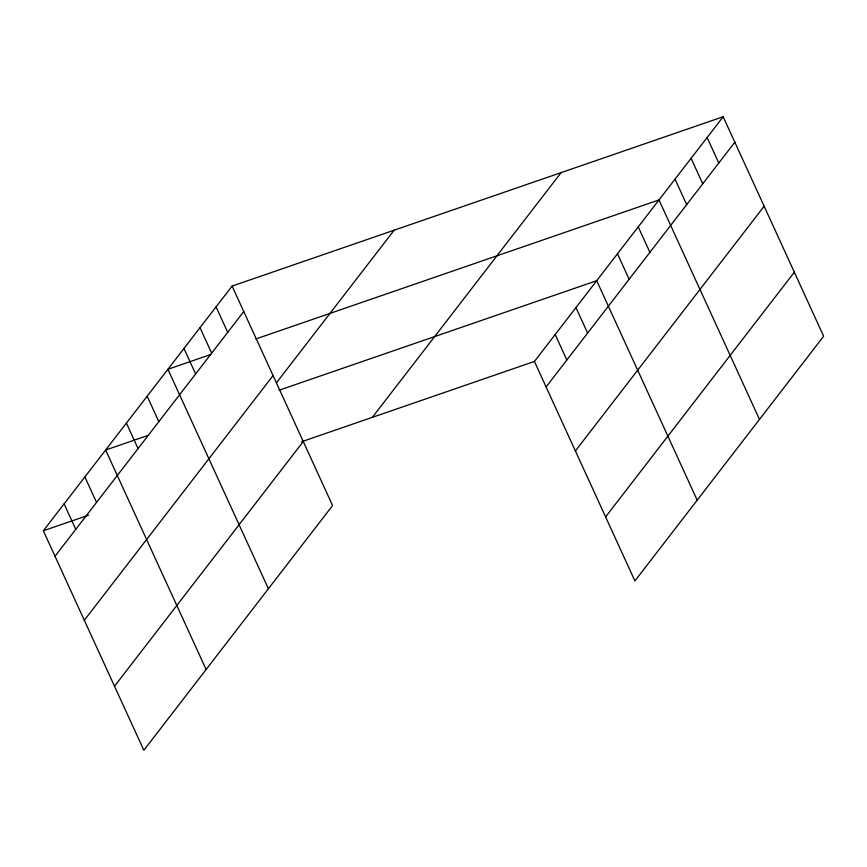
<?xml version="1.0" encoding="UTF-8"?>
<svg xmlns="http://www.w3.org/2000/svg" width="867" height="867" viewBox="0 0 867 867"><rect width="100%" height="100%" fill="white"/><g stroke="black" fill="none" stroke-linecap="round" stroke-linejoin="round"><path stroke-width="1.3" d="M232.096 286.077L332.581 505.548L143.835 750.258L43.35 530.777L232.096 286.077L723.165 116.742L823.65 336.223L634.904 580.923L534.419 361.452L723.165 116.742M55.011 556.256L243.757 311.546M84.327 620.273L273.062 375.563M276.475 382.759L394.149 230.199M114.52 686.231L303.266 441.531M372.366 417.33L561.112 172.62M546.091 386.92L734.826 142.221M575.395 450.948L764.141 206.238M605.599 516.905L794.335 272.195M210.638 354.549L167.916 369.277L268.402 588.747M255.863 338.954L658.996 199.941L759.481 419.422M148.344 435.299L105.633 450.027L206.118 669.497M279.076 390.226L596.713 280.702L697.187 500.172M43.35 530.777L88.575 515.182M301.532 441.758L534.419 361.452M707.125 137.55L718.786 163.018M691.086 158.347L702.747 183.815M675.035 179.144L686.697 204.623M638.231 226.861L649.892 252.34M617.467 253.782L629.128 279.25M575.948 307.612L587.609 333.091M555.183 334.532L566.845 360.011M216.046 306.875L227.718 332.343M200.006 327.672L211.667 353.151M183.967 348.48L195.628 373.948M147.162 396.197L158.824 421.665M126.398 423.107L138.059 448.586M84.868 476.948L96.54 502.416M64.115 503.868L75.776 529.336"/></g></svg>
